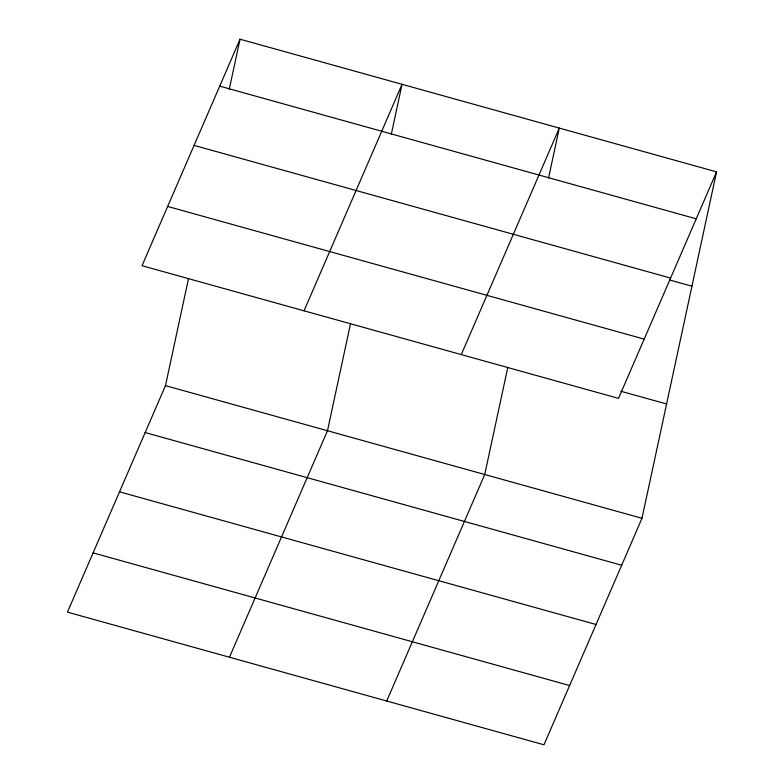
<?xml version="1.0" encoding="UTF-8"?>
<svg xmlns="http://www.w3.org/2000/svg" width="784" height="784" viewBox="0 0 784 784"><rect width="100%" height="100%" fill="white"/><g stroke="black" fill="none" stroke-linecap="round" stroke-linejoin="round"><path stroke-width="1.18" d="M716.547 171.872L618.527 398.37L142.012 265.707L240.031 39.2L716.547 171.872L641.988 518.293L543.969 744.8L67.453 612.128L165.473 385.63L188.542 278.447M229.261 89.219L240.031 39.2M350.556 323.557L327.487 430.73L229.467 657.237M391.285 134.319L402.045 84.309L304.025 310.817M507.807 367.343L484.737 474.516L386.718 701.023M548.535 178.105L559.296 128.086L461.276 354.593M219.716 86.142L696.231 218.814M194.069 145.393L670.594 278.065M669.644 279.986L691.939 286.189M167.658 206.447L644.174 339.119M620.83 391.236L666.596 403.976M165.473 385.63L641.988 518.293M145.158 432.562L621.673 565.235M119.521 491.823L596.036 624.495M93.1 552.877L569.615 685.539"/></g></svg>
